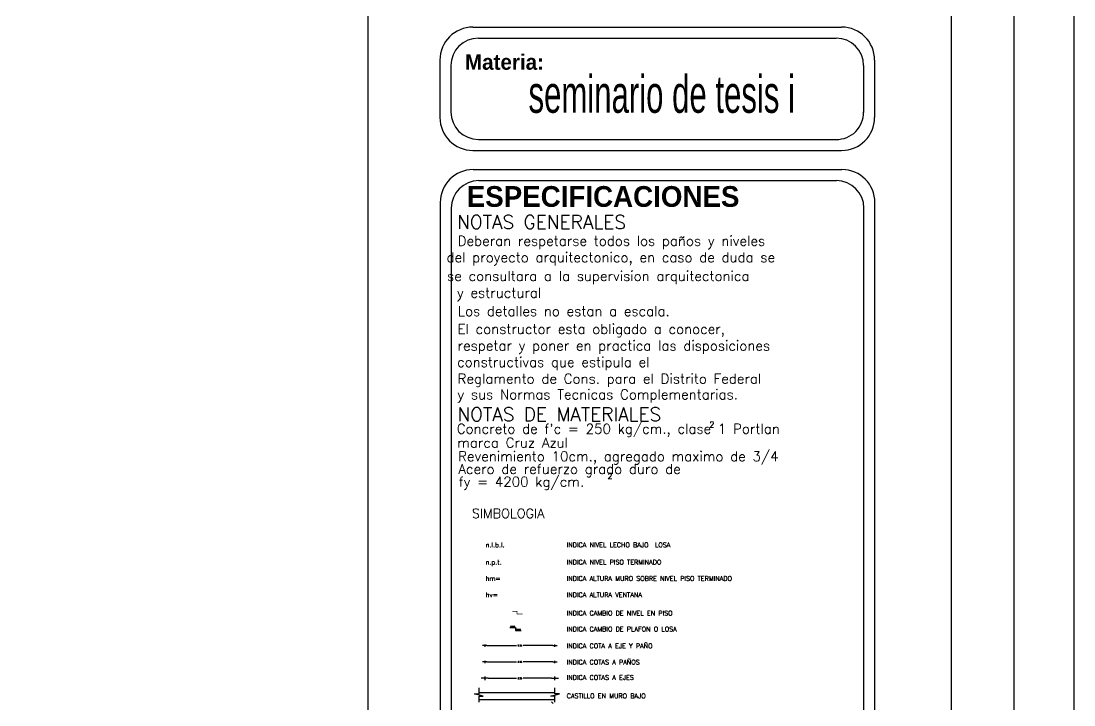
# Model space of a CAD drawing. Header units: millimetres. Extents: x -90 to 45, y 1085 to 1175.
# Drawn here: x 11.3 to 45.05, y 1130.12 to 1152.04 of the extents above; entities that cross this region are included whole.
import ezdxf
from ezdxf.enums import TextEntityAlignment as Align

# ---------------------------------------------------------------- set-up
doc = ezdxf.new("R2010")
doc.units = ezdxf.units.MM
doc.linetypes.add('HIDDEN2', pattern=[4.7625, 3.175, -1.5875])
doc.layers.add('ALBA-TRA', color=9, linetype='Continuous')
doc.layers.add('CUADRO DE DATOS', color=254, linetype='Continuous')
doc.styles.add('NOTAS', font='cityb___.ttf')
doc.styles.add('ROMANS', font='romans.shx', dxfattribs={"height": 0.045})
doc.styles.get("Standard").update_dxf_attribs({"font": 'STENCIL.TTF', "height": 0.1})
doc.dimstyles.new('dim1', dxfattribs={"dimscale": 0.45, "dimtxt": 0.18, "dimasz": 0.25, "dimexe": 0.18, "dimexo": 0.06, "dimgap": 0.09, "dimtad": 0, "dimtih": 1, "dimtoh": 1, "dimzin": 0, "dimdsep": 46, "dimtxsty": 'ROMANS', "dimblk": 'dim-eje', "dimcen": 0.09, "dimse1": 1, "dimse2": 1, "dimclrt": 4, "dimadec": 0, "dimazin": 0, "dimtfac": 1, "dimtix": 1, "dimtofl": 0, "dimtmove": 2, "dimatfit": 3, "dimldrblk": 'dim-eje', "dimfxl": 0, "dimtolj": 1, "dimtzin": 0, "dimarcsym": 0})
doc.dimstyles.new('DIM2', dxfattribs={"dimscale": 0.45, "dimtxt": 0.18, "dimasz": 0.15, "dimexe": 0.18, "dimexo": 0.06, "dimgap": 0.09, "dimtad": 0, "dimtih": 1, "dimtoh": 1, "dimzin": 0, "dimdsep": 46, "dimtxsty": 'ROMANS', "dimblk": 'dim-paño', "dimcen": 0.09, "dimse1": 1, "dimse2": 1, "dimclrt": 4, "dimadec": 0, "dimazin": 0, "dimtfac": 1, "dimtix": 1, "dimtofl": 0, "dimtmove": 2, "dimatfit": 3, "dimldrblk": 'dim-paño', "dimfxl": 0, "dimtolj": 1, "dimtzin": 0, "dimarcsym": 0})
doc.dimstyles.new('dim3', dxfattribs={"dimscale": 0.45, "dimtxt": 0.18, "dimasz": 0.15, "dimexe": 0.18, "dimexo": 0.06, "dimgap": 0.09, "dimtad": 0, "dimtih": 1, "dimtoh": 1, "dimzin": 0, "dimdsep": 46, "dimtxsty": 'ROMANS', "dimblk1": 'dim-eje', "dimblk2": 'dim-paño', "dimsah": 1, "dimcen": 0.09, "dimse1": 1, "dimse2": 1, "dimclrt": 4, "dimadec": 0, "dimazin": 0, "dimtfac": 1, "dimtix": 1, "dimtofl": 0, "dimtmove": 2, "dimatfit": 3, "dimldrblk": 'dim-eje', "dimfxl": 0, "dimtolj": 1, "dimtzin": 0, "dimarcsym": 0})

# ---------------------------------------------------------------- blocks, each defined once
blk = doc.blocks.new('dim-eje')
at = {"linetype": 'Continuous'}
for p, q in [((-1, 0), (1, 0)), ((0, -0.56), (0, 0.56))]:
    blk.add_line(p, q, dxfattribs=at)
at = {"color": 4, "linetype": 'Continuous'}
blk.add_circle((0, 0), 0.139, dxfattribs=at)
blk = doc.blocks.new('*D17')
at = {"layer": 'CUADRO DE DATOS', "color": 0, "lineweight": -2}
for p, q in [((26.278, 1130.973), (27.181, 1130.973)), ((28.303, 1130.973), (27.4, 1130.973))]:
    blk.add_line(p, q, dxfattribs=at)
at = {"layer": 'Defpoints', "color": 0}
for p in [(28.415, 1130.973), (26.165, 1130.932), (28.415, 1130.932)]:
    blk.add_point(p, dxfattribs=at)
at = {"layer": 'CUADRO DE DATOS', "color": 0, "lineweight": -2, "xscale": 0.1125, "yscale": 0.1125, "zscale": 0.1125, "rotation": 180}
blk.add_blockref('dim-eje', (26.165, 1130.973), dxfattribs=at)
at = {"layer": 'CUADRO DE DATOS', "color": 0, "lineweight": -2, "xscale": 0.1125, "yscale": 0.1125, "zscale": 0.1125}
blk.add_blockref('dim-eje', (28.415, 1130.973), dxfattribs=at)
at = {"layer": 'CUADRO DE DATOS', "color": 4, "insert": (27.29, 1130.973), "char_height": 0.045, "attachment_point": 5, "style": 'ROMANS'}
blk.add_mtext('\\A1;2.25', dxfattribs=at)
blk = doc.blocks.new('dim-paño')
at = {"layer": 'ALBA-TRA'}
blk.add_line((-1, 0), (1, 0), dxfattribs=at)
at = {"layer": 'ALBA-TRA', "color": 4}
blk.add_line((0, -0.56), (0, 0.56), dxfattribs=at)
at = {"layer": 'ALBA-TRA'}
blk.add_solid([(-1, -0.17), (-1, 0.17), (0, 0)], dxfattribs=at)
blk = doc.blocks.new('*D18')
at = {"layer": 'CUADRO DE DATOS', "color": 0, "lineweight": -2}
for p, q in [((26.233, 1131.498), (27.181, 1131.498)), ((28.348, 1131.498), (27.4, 1131.498))]:
    blk.add_line(p, q, dxfattribs=at)
at = {"layer": 'Defpoints', "color": 0}
for p in [(26.165, 1131.64), (28.415, 1131.64), (28.415, 1131.498)]:
    blk.add_point(p, dxfattribs=at)
at = {"layer": 'CUADRO DE DATOS', "color": 0, "lineweight": -2, "xscale": 0.0675, "yscale": 0.0675, "zscale": 0.0675, "rotation": 180}
blk.add_blockref('dim-paño', (26.165, 1131.498), dxfattribs=at)
at = {"layer": 'CUADRO DE DATOS', "color": 0, "lineweight": -2, "xscale": 0.0675, "yscale": 0.0675, "zscale": 0.0675}
blk.add_blockref('dim-paño', (28.415, 1131.498), dxfattribs=at)
at = {"layer": 'CUADRO DE DATOS', "color": 4, "insert": (27.29, 1131.498), "char_height": 0.045, "attachment_point": 5, "style": 'ROMANS'}
blk.add_mtext('\\A1;2.25', dxfattribs=at)
blk = doc.blocks.new('*D19')
at = {"layer": 'CUADRO DE DATOS', "color": 0, "lineweight": -2}
for p, q in [((26.233, 1132.023), (27.181, 1132.023)), ((28.348, 1132.023), (27.4, 1132.023))]:
    blk.add_line(p, q, dxfattribs=at)
at = {"layer": 'Defpoints', "color": 0}
for p in [(26.165, 1132.104), (28.415, 1132.104), (28.415, 1132.023)]:
    blk.add_point(p, dxfattribs=at)
at = {"layer": 'CUADRO DE DATOS', "color": 0, "lineweight": -2, "xscale": 0.0675, "yscale": 0.0675, "zscale": 0.0675, "rotation": 180}
blk.add_blockref('dim-eje', (26.165, 1132.023), dxfattribs=at)
at = {"layer": 'CUADRO DE DATOS', "color": 0, "lineweight": -2, "xscale": 0.0675, "yscale": 0.0675, "zscale": 0.0675}
blk.add_blockref('dim-paño', (28.415, 1132.023), dxfattribs=at)
at = {"layer": 'CUADRO DE DATOS', "color": 4, "insert": (27.29, 1132.023), "char_height": 0.045, "attachment_point": 5, "style": 'ROMANS'}
blk.add_mtext('\\A1;2.25', dxfattribs=at)

msp = doc.modelspace()

# ---------------------------------------------------------------- linework, layer by layer
at = {"layer": 'CUADRO DE DATOS'}
for p, q in [((25.786, 1151.849), (37.606, 1151.849)), ((25.963, 1151.497), (37.43, 1151.497)), ((24.728, 1150.791), (24.728, 1148.952)), ((25.081, 1150.614), (25.081, 1149.129)), ((38.312, 1150.614), (38.312, 1149.107)), ((38.664, 1150.791), (38.664, 1148.952)), ((25.963, 1148.247), (37.43, 1148.247)), ((25.786, 1147.894), (37.606, 1147.894)), ((25.797, 1147.28), (37.617, 1147.28)), ((25.974, 1146.927), (37.44, 1146.927)), ((24.739, 1146.224), (24.739, 1110.197)), ((38.675, 1110.197), (38.675, 1146.229)), ((25.092, 1146.047), (25.092, 1110.374)), ((38.323, 1110.374), (38.323, 1146.049)), ((27.061, 1132.602), (26.991, 1132.642)), ((26.991, 1132.642), (27.13, 1132.642)), ((27.13, 1132.642), (27.061, 1132.602)), ((27.24, 1132.508), (27.17, 1132.548)), ((27.17, 1132.548), (27.309, 1132.548)), ((27.309, 1132.548), (27.24, 1132.508))]:
    msp.add_line(p, q, dxfattribs=at)
at = {"layer": 'CUADRO DE DATOS', "linetype": 'HIDDEN2'}
for p, q in [((25.964, 1130.296), (28.394, 1130.296)), ((25.985, 1130.521), (28.415, 1130.521))]:
    msp.add_line(p, q, dxfattribs=at)
at = {"layer": 'CUADRO DE DATOS', "linetype": 'Continuous'}
msp.add_line((28.303, 1130.222), (28.356, 1130.169), dxfattribs=at)
at = {"layer": 'CUADRO DE DATOS'}
msp.add_lwpolyline([(-89.947, 1175.001), (45.053, 1175.001), (45.053, 1085.001), (-89.947, 1085.001)], close=True, dxfattribs=at)
msp.add_lwpolyline([(-79.872, 1173.501), (34.128, 1173.501, -0.414214), (43.128, 1164.501), (43.128, 1095.501, -0.414214), (34.128, 1086.501), (-79.872, 1086.501, -0.414214), (-88.872, 1095.501), (-88.872, 1164.501, -0.414214)], format="xyb", close=True, dxfattribs=at)
msp.add_lwpolyline([(22.433, 1141.9), (22.433, 1170.353), (34.365, 1170.353, -0.414214), (41.115, 1163.603), (41.115, 1096.497, -0.414214), (34.365, 1089.747), (22.433, 1089.747), (22.433, 1141.9)], format="xyb", dxfattribs=at)
at = {"layer": 'CUADRO DE DATOS', "const_width": 0.0225}
msp.add_lwpolyline([(27.386, 1133.03), (27.2, 1133.03), (27.2, 1133.116), (27.05, 1133.116)], dxfattribs=at)
at = {"layer": 'CUADRO DE DATOS'}
for points in [[(26.971, 1132.602), (27.15, 1132.602), (27.15, 1132.508), (27.329, 1132.508)], [(25.985, 1130.213), (25.985, 1130.397), (26.112, 1130.397), (25.839, 1130.472), (25.985, 1130.472), (25.985, 1130.67)], [(28.415, 1130.213), (28.415, 1130.397), (28.288, 1130.397), (28.562, 1130.472), (28.415, 1130.472), (28.415, 1130.67)]]:
    msp.add_lwpolyline(points, dxfattribs=at)
for centre, radius, start, end in [((25.786, 1150.791), 1.058, 90, 180), ((37.606, 1150.791), 1.058, 0, 90), ((25.963, 1150.614), 0.882, 90, 180), ((37.43, 1150.614), 0.882, 0, 90), ((25.786, 1148.952), 1.058, 180, 270), ((25.963, 1149.129), 0.882, 180, 270), ((37.441, 1149.118), 0.871, 269.2722, 0.7278), ((37.606, 1148.952), 1.058, 270, 0), ((25.797, 1146.221), 1.058, 90, 180), ((37.617, 1146.221), 1.058, 0, 90), ((25.974, 1146.045), 0.882, 90, 180), ((37.44, 1146.045), 0.882, 0, 90)]:
    msp.add_arc(centre, radius, start, end, dxfattribs=at)

# ---------------------------------------------------------------- texts
for s, height, style, p in [('Materia:', 0.494, 'NOTAS', (25.531, 1150.481)), ('ESPECIFICACIONES', 0.6648, 'NOTAS', (25.587, 1146.087)), ('2', 0.189, 'ROMANS', (33.366, 1139.01)), ('marca Cruz Azul', 0.31501, 'ROMANS', (25.284, 1138.369)), ('Revenimiento 10cm., agregado maximo de 3/4', 0.31501, 'ROMANS', (25.311, 1137.934)), ('Acero de refuerzo grado duro de ', 0.31501, 'ROMANS', (25.321, 1137.528)), ('fy = 4200 kg/cm.', 0.31501, 'ROMANS', (25.329, 1137.118)), ('2', 0.189, 'ROMANS', (30.101, 1137.365)), ('n.l.b.l.', 0.15, 'ROMANS', (26.195, 1135.174)), ('INDICA NIVEL LECHO BAJO  LOSA', 0.15, 'ROMANS', (28.793, 1135.174)), ('n.p.t.', 0.15, 'ROMANS', (26.195, 1134.62)), ('INDICA NIVEL PISO TERMINADO', 0.15, 'ROMANS', (28.793, 1134.62)), ('hm=', 0.15, 'ROMANS', (26.195, 1134.097)), ('INDICA ALTURA MURO SOBRE NIVEL PISO TERMINADO', 0.15, 'ROMANS', (28.793, 1134.097)), ('hv=', 0.15, 'ROMANS', (26.195, 1133.575)), ('INDICA ALTURA VENTANA', 0.15, 'ROMANS', (28.793, 1133.575)), ('INDICA CAMBIO DE NIVEL EN PISO', 0.15, 'ROMANS', (28.793, 1132.987)), ('INDICA CAMBIO DE PLAFON O LOSA', 0.15, 'ROMANS', (28.793, 1132.478)), ('INDICA COTA A EJE Y PAÑO', 0.15, 'ROMANS', (28.793, 1131.934)), ('INDICA COTAS A PAÑOS', 0.15, 'ROMANS', (28.793, 1131.414)), ('INDICA COTAS A EJES', 0.15, 'ROMANS', (28.793, 1130.925)), ('CASTILLO EN MURO BAJO', 0.15, 'ROMANS', (28.793, 1130.333))]:
    msp.add_text(s, height=height, dxfattribs=dict(at, style=style)).set_placement(p)
at = {"layer": 'CUADRO DE DATOS', "width": 0.455014}
msp.add_text('seminario de tesis i', height=1.2, dxfattribs=at).set_placement((27.569, 1149.101), (36.11, 1149.101), align=Align.FIT)
at = {"layer": 'CUADRO DE DATOS', "linetype": 'ByBlock', "style": 'ROMANS'}
for s, height, p in [('NOTAS GENERALES', 0.43561, (25.279, 1145.382)), ('Deberan respetarse todos los paños y niveles ', 0.31501, (25.299, 1144.839)), ('    del proyecto arquitectonico, en caso de duda se', 0.31501, (24.003, 1144.313)), ('    se consultara a la supervision arquitectonica ', 0.31501, (24.02, 1143.713)), ('y estructural', 0.31501, (25.276, 1143.173)), ('Los detalles no estan a escala. ', 0.31501, (25.306, 1142.585)), ('El constructor esta obligado a conocer, ', 0.31501, (25.293, 1142.015)), ('respetar y poner en practica las disposiciones', 0.31501, (25.295, 1141.482)), ('constructivas que estipula el ', 0.31501, (25.279, 1140.951)), ('Reglamento de Cons. para el Distrito Federal ', 0.31501, (25.295, 1140.421)), ('y sus Normas Tecnicas Complementarias.', 0.31501, (25.291, 1139.916)), ('NOTAS DE MATERIALES', 0.43561, (25.288, 1139.221)), ("Concreto de f'c = 250 kg/cm., clase 1 Portlan ", 0.31501, (25.27, 1138.814))]:
    msp.add_text(s, height=height, dxfattribs=at).set_placement(p)
at = {"layer": 'CUADRO DE DATOS', "linetype": 'Continuous', "style": 'ROMANS'}
msp.add_text('SIMBOLOGIA', height=0.3, dxfattribs=at).set_placement((25.752, 1136.11))

# ---------------------------------------------------------------- dimensions: what is measured, and where the dimension line sits
at = {"layer": 'CUADRO DE DATOS'}
for base, p1, p2, dimstyle, picture, middle in [((28.415, 1132.023), (26.165, 1132.104), (28.415, 1132.104), 'dim3', '*D19', (27.29, 1132.023)), ((28.415, 1131.498), (26.165, 1131.64), (28.415, 1131.64), 'DIM2', '*D18', (27.29, 1131.498)), ((28.415, 1130.973), (26.165, 1130.932), (28.415, 1130.932), 'dim1', '*D17', (27.29, 1130.973))]:
    dim = msp.add_linear_dim(base=base, p1=p1, p2=p2, dimstyle=dimstyle, dxfattribs=at)
    dim.commit()
    dim.dimension.update_dxf_attribs({"geometry": picture, "text_midpoint": middle})

doc.saveas('drawing.dxf')
